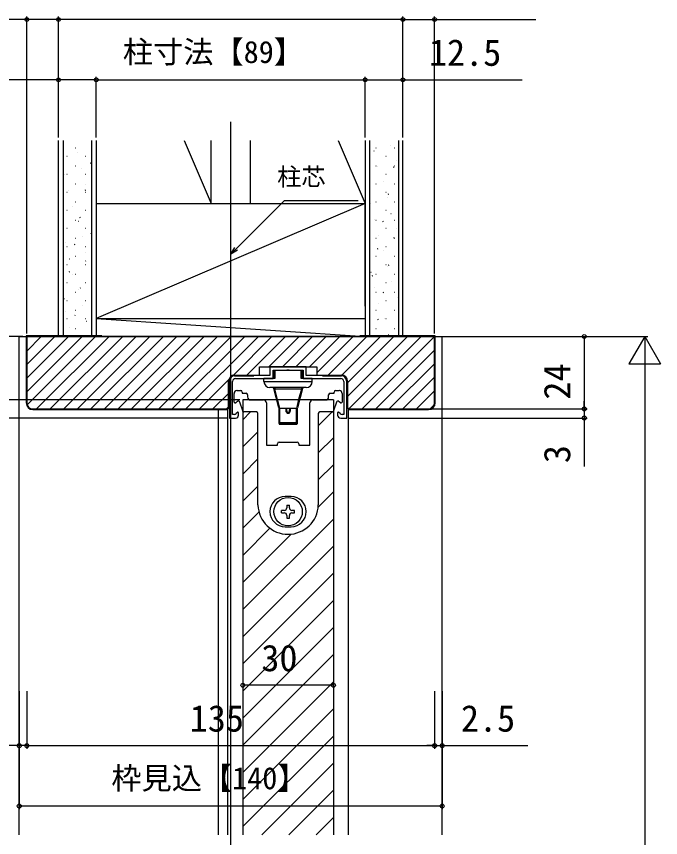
# Model space of a CAD drawing. Units: millimetres, scale not verified. Extents: x -525 to 525, y -783 to 780.
# Drawn here: x -417.9 to -204.7, y 326.1 to 598 of the extents above; entities that cross this region are included whole.
import ezdxf
from ezdxf.enums import TextEntityAlignment as Align

# ---------------------------------------------------------------- set-up
doc = ezdxf.new("R2010")
doc.units = ezdxf.units.MM
doc.header["$LTSCALE"] = 4
for name, color, linetype in [('0-3_YKK_11', 7, 'Continuous'), ('0-5_YKK_12', 2, 'Continuous'), ('0-6_YKK_13', 4, 'Continuous'), ('0-8_YKK_D', 6, 'Continuous'), ('0-A_YSS_K', 3, 'Continuous'), ('0-B_YSS_KE', 3, 'Continuous')]:
    doc.layers.add(name, color=color, linetype=linetype)
doc.styles.add('ＭＳ ゴシック', font='')
doc.styles.get('ＭＳ ゴシック').set_extended_font_data('MS Gothic')

msp = doc.modelspace()

# ---------------------------------------------------------------- linework, layer by layer
at = {"layer": '0-3_YKK_11'}
for points in [[(-310.6, 479.112), (-322, 479.112), (-322, 482.012), (-334, 482.012), (-334, 479.112), (-345.4, 479.112)], [(-345.4, 478.112), (-333, 478.112), (-333, 480.812), (-328.458, 480.812), (-328.275, 480.932), (-327.725, 480.932), (-327.542, 480.812), (-323, 480.812), (-323, 478.112), (-310.6, 478.112)], [(-347.4, 477.112), (-347.4, 465.012), (-345.4, 465.012)], [(-345.897, 466.212), (-346.4, 466.212), (-346.4, 477.112)], [(-310.6, 465.012), (-308.6, 465.012), (-308.6, 477.112)], [(-309.6, 477.112), (-309.6, 466.212), (-310.103, 466.212)], [(-344.4, 466.012), (-344.4, 466.882), (-344.692, 467.003), (-345.19, 466.504)], [(-310.81, 466.504), (-311.308, 467.003), (-311.6, 466.882), (-311.6, 466.012)]]:
    msp.add_lwpolyline(points, dxfattribs=at)
for centre, radius, start, end in [((-345.4, 477.112), 2, 90, 180), ((-310.6, 477.112), 2, 360, 90), ((-345.4, 477.112), 1, 90, 180), ((-310.6, 477.112), 1, 0, 90), ((-345.897, 467.212), 1, 270, 315), ((-345.4, 466.012), 1, 270, 360), ((-310.6, 466.012), 1, 180, 270), ((-310.103, 467.212), 1, 225, 270)]:
    msp.add_arc(centre, radius, start, end, dxfattribs=at)
at = {"layer": '0-5_YKK_12'}
for p, q in [((-347, 142.012), (-347, 563.091)), ((-417, 492.012), (-277, 492.012)), ((-417, 327.012), (-417, 492.012)), ((-277, 327.012), (-277, 492.012)), ((-343, 471.012), (-343, 327.012)), ((-313, 471.012), (-343, 471.012)), ((-313, 471.012), (-313, 327.012)), ((-351, 327.012), (-351, 468.012)), ((-348, 327.012), (-348, 468.012)), ((-308, 327.012), (-308, 468.012)), ((-343, 464.411), (-340.399, 467.012)), ((-318, 462.47), (-313.459, 467.012)), ((-343, 455.431), (-338, 460.431)), ((-318, 453.49), (-313, 458.49)), ((-343, 446.45), (-338, 451.45)), ((-318, 444.51), (-313, 449.51)), ((-343, 437.47), (-338, 442.47)), ((-318.049, 435.48), (-313, 440.529)), ((-343, 428.49), (-337.642, 433.848)), ((-343, 401.549), (-313, 431.549)), ((-343, 419.51), (-334, 428.51)), ((-343, 410.529), (-326.964, 426.565)), ((-343, 392.569), (-313, 422.569)), ((-343, 383.589), (-313, 413.589)), ((-343, 374.608), (-313, 404.608)), ((-343, 365.628), (-313, 395.628)), ((-343, 356.648), (-313, 386.648)), ((-343, 347.668), (-313, 377.668)), ((-343, 338.687), (-313, 368.687)), ((-343, 329.707), (-313, 359.707)), ((-336.715, 327.012), (-313, 350.727)), ((-327.735, 327.012), (-313, 341.747)), ((-318.755, 327.012), (-313, 332.766))]:
    msp.add_line(p, q, dxfattribs=at)
at = {"layer": '0-6_YKK_13'}
for p, q in [((-332.8, 480.812), (-332.8, 478.112)), ((-332.8, 480.812), (-323.2, 480.812)), ((-332.343, 480.812), (-332.343, 478.112)), ((-323.657, 478.112), (-323.657, 480.812)), ((-323.2, 478.112), (-323.2, 480.812)), ((-336, 477.112), (-336, 478.112)), ((-332.343, 478.112), (-336, 478.112)), ((-336, 477.112), (-320, 477.112)), ((-320, 478.112), (-323.657, 478.112)), ((-320, 477.112), (-320, 478.112)), ((-344.9, 474.112), (-343.7, 474.112)), ((-343.2, 473.612), (-343.2, 473.212)), ((-343.2, 473.212), (-341.9, 473.212)), ((-322, 475.112), (-334, 475.112)), ((-331.06, 468.334), (-332.776, 474.741)), ((-332.431, 474.612), (-332.776, 474.741)), ((-332.431, 475.112), (-332.431, 474.612)), ((-331.493, 471.112), (-332.431, 474.612)), ((-323.569, 474.612), (-332.431, 474.612)), ((-323.224, 474.741), (-324.94, 468.334)), ((-323.569, 474.612), (-324.507, 471.112)), ((-323.569, 475.112), (-323.569, 474.612)), ((-323.224, 474.741), (-323.569, 474.612)), ((-314.1, 473.212), (-312.8, 473.212)), ((-312.8, 473.212), (-312.8, 473.612)), ((-312.3, 474.112), (-311.1, 474.112)), ((-345.9, 470.312), (-345.9, 473.112)), ((-344.798, 470.528), (-344.937, 470.409)), ((-344.76, 470.557), (-344.798, 470.528)), ((-341.4, 472.712), (-341.4, 472.012)), ((-340.4, 471.012), (-336.2, 471.012)), ((-331.783, 471.034), (-331.493, 471.112)), ((-330.77, 468.112), (-331.493, 471.112)), ((-331.493, 471.112), (-324.507, 471.112)), ((-324.507, 471.112), (-325.23, 468.112)), ((-324.217, 471.034), (-324.507, 471.112)), ((-319.8, 471.012), (-315.6, 471.012)), ((-314.6, 472.012), (-314.6, 472.712)), ((-311.202, 470.528), (-311.24, 470.557)), ((-311.063, 470.409), (-311.202, 470.528)), ((-310.1, 473.112), (-310.1, 470.312)), ((-345.511, 470.012), (-345.6, 470.012)), ((-344.937, 470.409), (-345.316, 470.084)), ((-343.035, 467.417), (-343.998, 470.306)), ((-331, 463.223), (-331, 468.221)), ((-325.23, 468.112), (-330.77, 468.112)), ((-330.7, 462.923), (-330.7, 468.112)), ((-328.8, 468.112), (-328.8, 467.696)), ((-328.5, 468.112), (-328.5, 467.733)), ((-327.5, 468.112), (-327.5, 467.733)), ((-327.2, 467.696), (-327.2, 468.112)), ((-325.3, 468.112), (-325.3, 462.923)), ((-325, 468.221), (-325, 463.223)), ((-312.002, 470.306), (-312.965, 467.417)), ((-310.684, 470.084), (-311.063, 470.409)), ((-310.4, 470.012), (-310.489, 470.012)), ((-342.968, 467.217), (-343.035, 467.417)), ((-338.5, 467.012), (-342.684, 467.012)), ((-318, 466.512), (-318, 454.412)), ((-313.316, 467.012), (-317.5, 467.012)), ((-312.965, 467.417), (-313.032, 467.217)), ((-330.7, 463.52), (-325.3, 463.52)), ((-330.7, 463.186), (-325.3, 463.186)), ((-330.7, 462.93), (-325.3, 462.93)), ((-330.7, 462.923), (-325.3, 462.923)), ((-331, 457.012), (-325, 457.012)), ((-331.5, 456.012), (-331.5, 456.512)), ((-324.5, 456.512), (-324.5, 456.012)), ((-318, 454.412), (-318, 436.212)), ((-327, 439.012), (-329, 439.012)), ((-328.42, 436.162), (-327.58, 436.162)), ((-328.42, 436.162), (-328.42, 435.272)), ((-327.58, 435.272), (-327.58, 436.162)), ((-330.15, 433.592), (-330.15, 434.432)), ((-329.26, 434.432), (-330.15, 434.432)), ((-330.15, 433.592), (-329.26, 433.592)), ((-328.42, 432.752), (-328.42, 431.862)), ((-327.58, 431.862), (-327.58, 432.752)), ((-325.85, 434.432), (-326.74, 434.432)), ((-326.74, 433.592), (-325.85, 433.592)), ((-326.74, 433.592), (-325.85, 433.592)), ((-325.85, 433.592), (-325.85, 434.432)), ((-328.42, 431.862), (-327.58, 431.862)), ((-329, 429.012), (-327, 429.012))]:
    msp.add_line(p, q, dxfattribs=at)
for points in [[(-335.2, 470.012), (-335.2, 456.012), (-331.5, 456.012)], [(-324.5, 456.012), (-320.8, 456.012), (-320.8, 470.012)], [(-338, 436.219), (-338, 454.412), (-338, 466.512)], [(-328.8, 467.696), (-328.769, 467.696), (-328.739, 467.697), (-328.708, 467.698), (-328.678, 467.699), (-328.647, 467.701), (-328.616, 467.704), (-328.586, 467.707), (-328.556, 467.712), (-328.526, 467.718), (-328.5, 467.733)], [(-328.8, 467.696), (-328.791, 467.527), (-328.763, 467.36), (-328.717, 467.198), (-328.651, 467.043), (-328.563, 466.899), (-328.453, 466.771), (-328.32, 466.667), (-328.167, 466.598), (-328, 466.573), (-327.833, 466.598), (-327.68, 466.667), (-327.547, 466.771), (-327.437, 466.899), (-327.349, 467.043), (-327.283, 467.198), (-327.237, 467.36), (-327.209, 467.527), (-327.2, 467.696)], [(-328.5, 467.733), (-328.496, 467.617), (-328.485, 467.502), (-328.465, 467.389), (-328.437, 467.277), (-328.399, 467.167), (-328.35, 467.063), (-328.288, 466.965), (-328.209, 466.881), (-328.112, 466.819), (-328, 466.794), (-327.888, 466.819), (-327.791, 466.881), (-327.712, 466.965), (-327.65, 467.063), (-327.601, 467.167), (-327.563, 467.277), (-327.535, 467.389), (-327.515, 467.502), (-327.504, 467.617), (-327.5, 467.733)], [(-327.2, 467.696), (-327.231, 467.696), (-327.261, 467.697), (-327.292, 467.698), (-327.322, 467.699), (-327.353, 467.701), (-327.384, 467.704), (-327.414, 467.707), (-327.444, 467.712), (-327.474, 467.718), (-327.5, 467.733)], [(-330.7, 463.52), (-330.731, 463.52), (-330.761, 463.52), (-330.792, 463.519), (-330.822, 463.517), (-330.853, 463.515), (-330.884, 463.513), (-330.914, 463.509), (-330.944, 463.505), (-330.974, 463.499), (-331, 463.484), (-330.994, 463.426), (-330.977, 463.37), (-330.949, 463.318), (-330.912, 463.273), (-330.866, 463.236), (-330.814, 463.209), (-330.758, 463.192), (-330.7, 463.186)], [(-331, 463.223), (-330.993, 463.165), (-330.975, 463.11), (-330.947, 463.059), (-330.91, 463.015), (-330.865, 462.979), (-330.813, 462.952), (-330.758, 462.936), (-330.7, 462.93)], [(-325, 463.484), (-325.026, 463.499), (-325.056, 463.505), (-325.086, 463.509), (-325.116, 463.513), (-325.147, 463.515), (-325.178, 463.517), (-325.208, 463.519), (-325.239, 463.52), (-325.269, 463.52), (-325.3, 463.52)], [(-325.3, 463.186), (-325.242, 463.192), (-325.186, 463.209), (-325.134, 463.236), (-325.088, 463.273), (-325.051, 463.318), (-325.023, 463.37), (-325.006, 463.426), (-325, 463.484)], [(-325, 463.223), (-325.007, 463.165), (-325.025, 463.11), (-325.053, 463.059), (-325.09, 463.015), (-325.135, 462.979), (-325.187, 462.952), (-325.242, 462.936), (-325.3, 462.93)]]:
    msp.add_lwpolyline(points, dxfattribs=at)
msp.add_circle((-328, 434.012), 4.7, dxfattribs=at)
for centre, radius, start, end in [((-334, 477.112), 2, 180, 270), ((-322, 477.112), 2, 270, 0), ((-344.9, 473.112), 1, 93.6951, 180), ((-344.9, 473.112), 1, 90, 93.6951), ((-343.7, 473.612), 0.5, 0, 90), ((-341.9, 472.712), 0.5, 0, 90), ((-333.259, 474.612), 0.5, 15, 89.80906), ((-322.741, 474.612), 0.5, 90.67994, 165), ((-314.1, 472.712), 0.5, 90, 180), ((-312.3, 473.612), 0.5, 90, 180), ((-311.1, 473.112), 1, 86.3049, 90), ((-311.1, 473.112), 1, 0, 86.3049), ((-344.473, 470.148), 0.5, 18.43495, 125.07316), ((-340.4, 472.012), 1, 180, 270), ((-336.2, 470.012), 1, 0, 90), ((-319.8, 470.012), 1, 90, 180), ((-315.6, 472.012), 1, 270, 0), ((-311.527, 470.148), 0.5, 54.92684, 161.56505), ((-345.6, 470.312), 0.3, 180, 270), ((-345.511, 470.312), 0.3, 270, 310.60129), ((-330.77, 468.412), 0.3, 195, 270), ((-325.23, 468.412), 0.3, 270, 345), ((-310.489, 470.312), 0.3, 229.39871, 270), ((-310.4, 470.312), 0.3, 270, 0), ((-342.684, 467.312), 0.3, 198.43495, 270), ((-338.5, 466.512), 0.5, 0, 90), ((-317.5, 466.512), 0.5, 90, 180), ((-313.316, 467.312), 0.3, 270, 341.56505), ((-330.706, 463.228), 0.294, 180.00014, 180.79402), ((-330.705, 463.228), 0.295, 180.7939, 181.00886), ((-330.7, 463.223), 0.3, 180, 270), ((-325.3, 463.223), 0.3, 270, 0), ((-325.294, 463.228), 0.294, 359.20598, 359.99986), ((-325.295, 463.228), 0.295, 358.99114, 359.2061), ((-331, 456.512), 0.5, 90, 180), ((-325, 456.512), 0.5, 0, 90), ((-329, 434.012), 5, 90, 270), ((-327, 434.012), 5, 270, 90), ((-337.5, 436.219), 0.5, 180, 181.79037), ((-328, 436.516), 10.005, 181.79037, 358.25523), ((-329.26, 435.272), 0.84, 270, 0), ((-326.74, 435.272), 0.84, 180, 270), ((-329.26, 432.752), 0.84, 0, 90), ((-326.74, 432.752), 0.84, 90, 180)]:
    msp.add_arc(centre, radius, start, end, dxfattribs=at)
at = {"layer": '0-8_YKK_D'}
for p, q in [((-414.5, 493.012), (-414.5, 598.012)), ((-404, 557.927), (-404, 598.012)), ((-404, 557.927), (-404, 598.012)), ((-290, 597.012), (-404, 597.012)), ((-290, 557.927), (-290, 598.012)), ((-290, 557.927), (-290, 598.012)), ((-279.5, 493.012), (-279.5, 598.012)), ((-404, 557.927), (-404, 578.012)), ((-391.5, 557.927), (-391.5, 578.012)), ((-391.5, 557.927), (-391.5, 578.012)), ((-391.5, 577.012), (-302.5, 577.012)), ((-302.5, 557.927), (-302.5, 578.012)), ((-302.5, 557.927), (-302.5, 578.012)), ((-290, 557.927), (-290, 578.012)), ((-415.805, 492.012), (-493, 492.012)), ((-278.5, 492.012), (-208.95, 492.012)), ((-278.5, 492.012), (-228.95, 492.012)), ((-229.95, 492.012), (-229.95, 468.012)), ((-209.95, 492.012), (-215.2, 482.918)), ((-209.95, 492.012), (-204.7, 482.918)), ((-209.95, 492.012), (-209.95, 473.825)), ((-215.2, 482.918), (-204.7, 482.918)), ((-209.95, 481.512), (-209.95, 169.512)), ((-344, 471.012), (-493, 471.012)), ((-344, 471.012), (-493, 471.012)), ((-344, 471.012), (-473.018, 471.012)), ((-229.95, 468.012), (-229.95, 470.562)), ((-280.5, 468.012), (-228.95, 468.012)), ((-280.5, 468.012), (-228.95, 468.012)), ((-229.95, 468.012), (-229.95, 465.012)), ((-347.9, 465.012), (-473.018, 465.012)), ((-308.1, 465.012), (-228.95, 465.012)), ((-229.95, 465.012), (-229.95, 448.957)), ((-343, 405.233), (-343, 375.512)), ((-313, 405.233), (-313, 375.512)), ((-313, 376.512), (-343, 376.512)), ((-417, 374.512), (-417, 355.512)), ((-417, 374.512), (-417, 335.512)), ((-414.5, 374.512), (-414.5, 355.512)), ((-414.5, 374.512), (-414.5, 355.512)), ((-279.5, 374.512), (-279.5, 355.512)), ((-279.5, 374.512), (-279.5, 355.512)), ((-277, 374.512), (-277, 355.512)), ((-277, 374.512), (-277, 335.512)), ((-417, 356.512), (-445.327, 356.512)), ((-414.5, 356.512), (-417, 356.512)), ((-414.5, 356.512), (-411.95, 356.512)), ((-414.5, 356.512), (-279.5, 356.512)), ((-279.5, 356.512), (-282.05, 356.512)), ((-279.5, 356.512), (-277, 356.512)), ((-277, 356.512), (-248.673, 356.512)), ((-277, 336.512), (-417, 336.512))]:
    msp.add_line(p, q, dxfattribs=at)
for points in [[(-404, 597.012), (-414.5, 597.012), (-448.05, 597.012)], [(-290, 597.012), (-279.5, 597.012), (-245.95, 597.012)], [(-391.5, 577.012), (-404, 577.012), (-444.113, 577.012)], [(-302.5, 577.012), (-290, 577.012), (-250.528, 577.012)], [(-347, 519.247), (-345.197, 521.05), (-329.235, 537.012), (-304.843, 537.012)], [(-344.714, 520.567), (-347, 519.247), (-345.68, 521.533)]]:
    msp.add_lwpolyline(points, dxfattribs=at)
for centre in [(-414.5, 597.012), (-404, 597.012), (-404, 597.012), (-290, 597.012), (-290, 597.012), (-279.5, 597.012), (-404, 577.012), (-391.5, 577.012), (-391.5, 577.012), (-302.5, 577.012), (-302.5, 577.012), (-290, 577.012), (-229.95, 492.012), (-229.95, 468.012), (-229.95, 468.012), (-229.95, 465.012), (-343, 376.512), (-313, 376.512), (-417, 356.512), (-414.5, 356.512), (-414.5, 356.512), (-279.5, 356.512), (-279.5, 356.512), (-277, 356.512), (-417, 336.512), (-277, 336.512)]:
    msp.add_circle(centre, 0.637, dxfattribs=at)
at = {"layer": '0-A_YSS_K'}
for p, q in [((-404, 492.012), (-404, 556.927)), ((-402.5, 556.927), (-402.5, 492.012)), ((-393, 492.012), (-393, 556.927)), ((-362.43, 556.927), (-353.5, 536.012)), ((-353.5, 536.012), (-353.5, 556.927)), ((-340.5, 536.012), (-340.5, 556.927)), ((-311.43, 556.927), (-302.5, 536.012)), ((-301, 492.012), (-301, 556.927)), ((-294.094, 555.417), (-294.075, 555.424)), ((-291.5, 556.927), (-291.5, 492.012)), ((-290, 492.012), (-290, 556.927)), ((-398.44, 554.505), (-398.34, 554.505)), ((-397.597, 552.872), (-397.578, 552.879)), ((-299.58, 553.474), (-299.561, 553.481)), ((-298.92, 554.505), (-298.82, 554.505)), ((-292.84, 554.505), (-292.74, 554.505)), ((-401.29, 551.755), (-401.19, 551.755)), ((-395.21, 551.755), (-395.11, 551.755)), ((-393.393, 549.462), (-393.226, 549.573)), ((-295.69, 551.755), (-295.59, 551.755)), ((-292.142, 550.426), (-292.123, 550.433)), ((-398.44, 548.525), (-398.34, 548.525)), ((-396.305, 547.648), (-396.286, 547.654)), ((-298.92, 548.525), (-298.82, 548.525)), ((-298.382, 548.216), (-298.364, 548.223)), ((-293.06, 548.106), (-292.893, 548.216)), ((-292.84, 548.525), (-292.74, 548.525)), ((-401.885, 545.671), (-401.867, 545.678)), ((-401.29, 545.775), (-401.19, 545.775)), ((-395.21, 545.775), (-395.11, 545.775)), ((-295.69, 545.775), (-295.59, 545.775)), ((-398.44, 542.545), (-398.34, 542.545)), ((-395.107, 542.39), (-395.088, 542.397)), ((-298.92, 542.545), (-298.82, 542.545)), ((-296.43, 543.226), (-296.412, 543.232)), ((-292.84, 542.545), (-292.74, 542.545)), ((-401.29, 539.795), (-401.19, 539.795)), ((-400.593, 540.447), (-400.574, 540.454)), ((-395.21, 539.795), (-395.11, 539.795)), ((-395.162, 540.456), (-394.995, 540.566)), ((-295.69, 539.795), (-295.59, 539.795)), ((-294.828, 539.099), (-294.662, 539.21)), ((-398.44, 536.565), (-398.34, 536.565)), ((-393.155, 537.399), (-393.136, 537.406)), ((-391.5, 537.012), (-391.5, 502.012)), ((-302.5, 502.012), (-302.5, 537.012)), ((-300.719, 536.025), (-300.7, 536.032)), ((-298.92, 536.565), (-298.82, 536.565)), ((-295.138, 538.001), (-295.12, 538.008)), ((-292.84, 536.565), (-292.74, 536.565)), ((-401.29, 533.815), (-401.19, 533.815)), ((-399.396, 535.189), (-399.377, 535.196)), ((-395.21, 533.815), (-395.11, 533.815)), ((-295.69, 533.815), (-295.59, 533.815)), ((-398.44, 530.585), (-398.34, 530.585)), ((-396.931, 531.449), (-396.764, 531.56)), ((-299.427, 530.801), (-299.408, 530.807)), ((-298.92, 530.585), (-298.82, 530.585)), ((-293.941, 532.744), (-293.922, 532.75)), ((-292.84, 530.585), (-292.74, 530.585)), ((-401.29, 527.835), (-401.19, 527.835)), ((-397.444, 530.199), (-397.425, 530.205)), ((-395.21, 527.835), (-395.11, 527.835)), ((-296.597, 530.093), (-296.431, 530.203)), ((-295.69, 527.835), (-295.59, 527.835)), ((-291.989, 527.753), (-291.97, 527.76)), ((-396.152, 524.974), (-396.133, 524.981)), ((-393.321, 526.003), (-393.154, 526.113)), ((-298.229, 525.543), (-298.21, 525.55)), ((-401.732, 522.998), (-401.713, 523.005)), ((-398.7, 522.443), (-398.533, 522.553)), ((-398.44, 524.605), (-398.34, 524.605)), ((-298.92, 524.605), (-298.82, 524.605)), ((-292.988, 524.646), (-292.821, 524.757)), ((-292.84, 524.605), (-292.74, 524.605)), ((-401.29, 521.855), (-401.19, 521.855)), ((-395.21, 521.855), (-395.11, 521.855)), ((-394.954, 519.717), (-394.935, 519.723)), ((-298.366, 521.086), (-298.199, 521.197)), ((-296.277, 520.552), (-296.258, 520.559)), ((-295.69, 521.855), (-295.59, 521.855)), ((-400.44, 517.774), (-400.421, 517.78)), ((-398.44, 518.625), (-398.34, 518.625)), ((-395.09, 516.997), (-394.923, 517.107)), ((-298.92, 518.625), (-298.82, 518.625)), ((-292.84, 518.625), (-292.74, 518.625)), ((-401.29, 515.875), (-401.19, 515.875)), ((-395.21, 515.875), (-395.11, 515.875)), ((-393.002, 514.726), (-393, 514.727)), ((-295.69, 515.875), (-295.59, 515.875)), ((-294.985, 515.328), (-294.966, 515.335)), ((-294.756, 515.64), (-294.59, 515.75)), ((-400.468, 513.437), (-400.302, 513.547)), ((-399.242, 512.516), (-399.223, 512.523)), ((-398.44, 512.645), (-398.34, 512.645)), ((-300.566, 513.352), (-300.547, 513.359)), ((-300.135, 512.08), (-299.968, 512.19)), ((-298.92, 512.645), (-298.82, 512.645)), ((-292.84, 512.645), (-292.74, 512.645)), ((-401.29, 509.895), (-401.19, 509.895)), ((-395.21, 509.895), (-395.11, 509.895)), ((-295.69, 509.895), (-295.59, 509.895)), ((-293.787, 510.07), (-293.769, 510.077)), ((-398.44, 506.665), (-398.34, 506.665)), ((-397.29, 507.525), (-397.272, 507.532)), ((-396.859, 507.99), (-396.692, 508.101)), ((-299.274, 508.127), (-299.255, 508.134)), ((-298.92, 506.665), (-298.82, 506.665)), ((-296.525, 506.634), (-296.359, 506.744)), ((-292.84, 506.665), (-292.74, 506.665)), ((-402.237, 504.43), (-402.071, 504.541)), ((-401.29, 503.915), (-401.19, 503.915)), ((-395.21, 503.915), (-395.11, 503.915)), ((-295.69, 503.915), (-295.59, 503.915)), ((-291.835, 505.08), (-291.817, 505.086)), ((-398.44, 500.685), (-398.34, 500.685)), ((-395.998, 502.301), (-395.979, 502.308)), ((-298.92, 500.685), (-298.82, 500.685)), ((-298.076, 502.87), (-298.057, 502.876)), ((-292.84, 500.685), (-292.74, 500.685)), ((-401.579, 500.325), (-401.56, 500.332)), ((-401.29, 497.935), (-401.19, 497.935)), ((-398.628, 498.984), (-398.461, 499.094)), ((-395.21, 497.935), (-395.11, 497.935)), ((-391.5, 498.012), (-302.5, 498.012)), ((-391.5, 498.012), (-302.5, 492.012)), ((-298.294, 497.627), (-298.127, 497.738)), ((-296.124, 497.879), (-296.105, 497.886)), ((-295.69, 497.935), (-295.59, 497.935)), ((-400.287, 495.1), (-400.268, 495.107)), ((-394.801, 497.043), (-394.782, 497.05)), ((-398.44, 494.705), (-398.34, 494.705)), ((-298.92, 494.705), (-298.82, 494.705)), ((-294.832, 492.655), (-294.813, 492.661)), ((-292.84, 494.705), (-292.74, 494.705)), ((-414.5, 491.694), (-414.182, 492.012)), ((-414.5, 487.204), (-409.692, 492.012)), ((-414.5, 482.714), (-405.202, 492.012)), ((-414.5, 478.223), (-400.712, 492.012)), ((-414.5, 473.733), (-396.222, 492.012)), ((-414.389, 469.354), (-391.732, 492.012)), ((-411.241, 468.012), (-387.241, 492.012)), ((-406.751, 468.012), (-382.751, 492.012)), ((-402.261, 468.012), (-378.261, 492.012)), ((-397.771, 468.012), (-373.771, 492.012)), ((-393.281, 468.012), (-369.281, 492.012)), ((-391.5, 492.012), (-302.5, 492.012)), ((-388.791, 468.012), (-364.791, 492.012)), ((-384.301, 468.012), (-360.301, 492.012)), ((-379.811, 468.012), (-355.811, 492.012)), ((-375.32, 468.012), (-351.32, 492.012)), ((-370.83, 468.012), (-346.83, 492.012)), ((-366.34, 468.012), (-342.34, 492.012)), ((-361.85, 468.012), (-337.85, 492.012)), ((-346.232, 479.14), (-333.36, 492.012)), ((-341.67, 479.212), (-328.87, 492.012)), ((-334.38, 482.012), (-324.38, 492.012)), ((-329.89, 482.012), (-319.89, 492.012)), ((-325.399, 482.012), (-315.399, 492.012)), ((-320.909, 482.012), (-310.909, 492.012)), ((-318.5, 479.931), (-306.419, 492.012)), ((-314.729, 479.212), (-301.929, 492.012)), ((-310.24, 479.211), (-297.439, 492.012)), ((-308.3, 476.66), (-292.949, 492.012)), ((-308.3, 472.17), (-288.459, 492.012)), ((-307.884, 468.096), (-283.969, 492.012)), ((-303.478, 468.012), (-279.5, 491.99)), ((-298.988, 468.012), (-279.5, 487.5)), ((-294.498, 468.012), (-279.5, 483.01)), ((-357.36, 468.012), (-347.628, 477.744)), ((-290.008, 468.012), (-279.5, 478.52)), ((-285.518, 468.012), (-279.5, 474.029)), ((-352.87, 468.012), (-347.7, 473.181)), ((-348.38, 468.012), (-347.7, 468.691)), ((-280.951, 468.088), (-279.577, 469.462))]:
    msp.add_line(p, q, dxfattribs=at)
for points in [[(-391.5, 556.927), (-391.5, 492.012), (-404, 492.012)], [(-302.5, 556.927), (-302.5, 492.012), (-290, 492.012)], [(-391.5, 536.012), (-302.5, 536.012), (-391.5, 498.012)]]:
    msp.add_lwpolyline(points, dxfattribs=at)
at = {"layer": '0-B_YSS_KE'}
for points in [[(-389.7, 492.012), (-389.7, 492.212), (-414.7, 492.212), (-414.7, 470.012)], [(-279.5, 470.012), (-279.5, 492.012), (-414.5, 492.012), (-414.5, 470.012)], [(-279.3, 470.012), (-279.3, 492.212), (-304.3, 492.212), (-304.3, 492.012)], [(-345.7, 479.212), (-337.5, 479.212), (-337.5, 482.012), (-318.5, 482.012), (-318.5, 479.212), (-310.3, 479.212)], [(-345.7, 479.012), (-339.4, 479.012), (-339.4, 479.212)], [(-316.6, 479.212), (-316.6, 479.012), (-310.3, 479.012)], [(-412.5, 468.012), (-348.2, 468.012), (-347.7, 468.512), (-347.7, 477.212)], [(-412.5, 467.812), (-348.117, 467.812), (-347.5, 468.429), (-347.5, 477.212)], [(-308.5, 477.212), (-308.5, 468.429), (-307.883, 467.812), (-281.5, 467.812)], [(-308.3, 477.212), (-308.3, 468.512), (-307.8, 468.012), (-281.5, 468.012)]]:
    msp.add_lwpolyline(points, dxfattribs=at)
for centre, radius, start, end in [((-345.7, 477.212), 2, 90, 180), ((-345.7, 477.212), 1.8, 90, 180), ((-310.3, 477.212), 2, 0, 90), ((-310.3, 477.212), 1.8, 0, 90), ((-412.5, 470.012), 2.2, 180, 270), ((-412.5, 470.012), 2, 180, 270), ((-281.5, 470.012), 2, 270, 0), ((-281.5, 470.012), 2.2, 270, 0)]:
    msp.add_arc(centre, radius, start, end, dxfattribs=at)

# ---------------------------------------------------------------- texts
at = {"layer": '0-8_YKK_D', "style": 'ＭＳ ゴシック'}
for s, height, p in [('柱寸法【89】', 7.331, (-382.711, 580.375)), ('12.5', 8.798, (-281.369, 579.012)), ('柱芯', 5.865, (-331.61, 540.22)), ('30', 8.798, (-336.864, 378.512)), ('2.5', 8.798, (-270.786, 358.512)), ('135', 8.798, (-360.568, 358.512)), ('枠見込【140】', 7.331, (-386.517, 339.875))]:
    msp.add_text(s, height=height, dxfattribs=at).set_placement(p, align=Align.BOTTOM_LEFT)
for s, p in [('24', (-231.95, 471.114)), ('3', (-231.95, 450.071))]:
    msp.add_text(s, height=8.798, rotation=90, dxfattribs=at).set_placement(p, align=Align.BOTTOM_LEFT)

doc.saveas('drawing.dxf')
